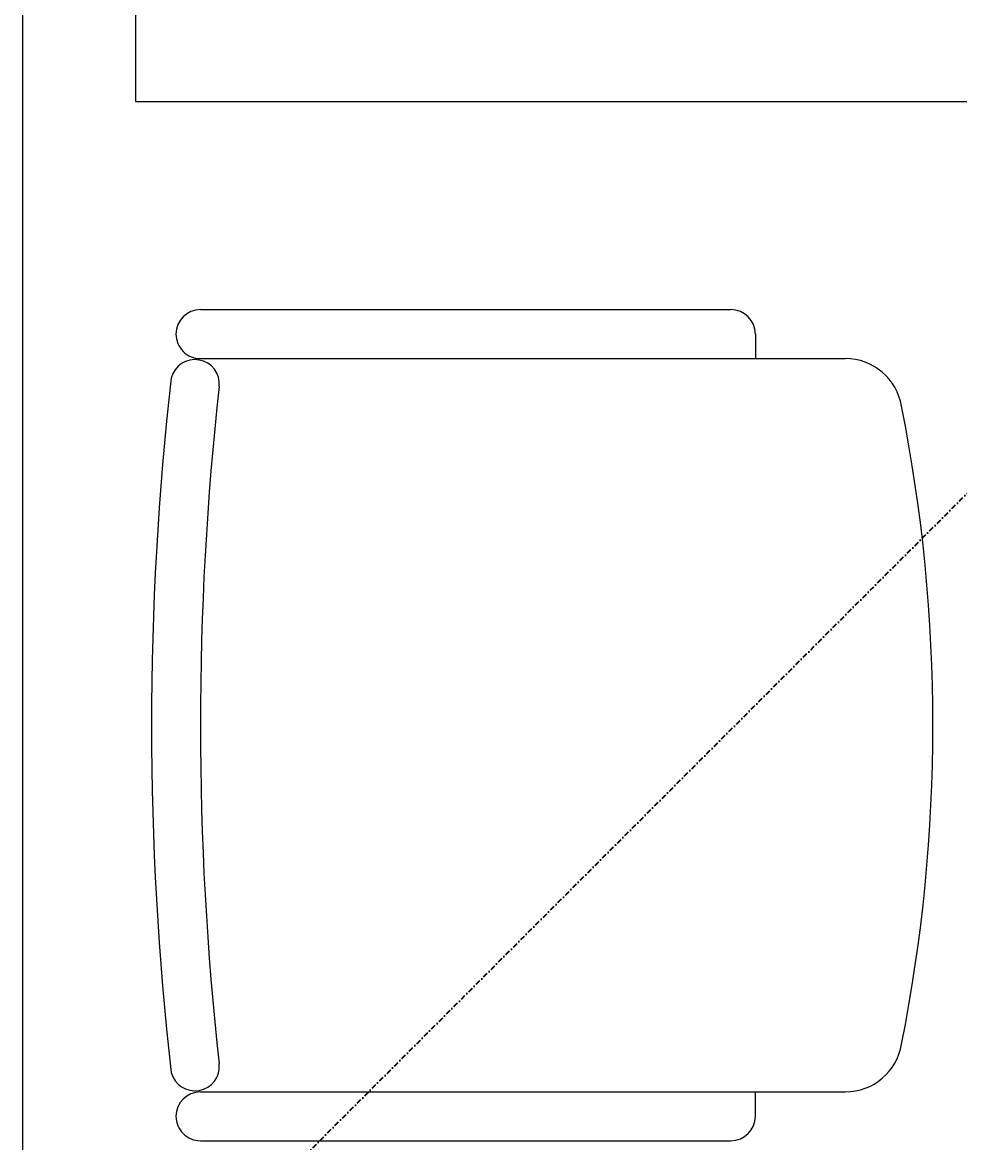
# Model space of a CAD drawing. Header units: inches. Extents: x -12418 to 57169, y -29325 to 19878.
# Drawn here: x 40997 to 41572, y -10880 to -10193 of the extents above; entities that cross this region are included whole.
import ezdxf

# ---------------------------------------------------------------- set-up
doc = ezdxf.new("R2010")
doc.units = ezdxf.units.IN
doc.header["$LTSCALE"] = 25
doc.header["$MEASUREMENT"] = 0
doc.linetypes.add('DASHDOT', pattern=[25.4, 12.7, -6.35, 0, -6.35])
doc.layers.get('0').update_dxf_attribs({"color": 8})
doc.layers.get('Defpoints').update_dxf_attribs({"color": 8})
for name, color, linetype, lineweight in [('00-Ground Floor$0$LOADING', 253, 'Continuous', 5), ('00-Ground Floor$0$NEW Wall', 166, 'Continuous', 5), ('00-Ground Floor$0$Walls', 251, 'Continuous', 5), ('E-LITE-CLNG-CNDT', 6, 'DASHDOT', 35), ('T-DATA-CLNG-COND', 51, 'DASHDOT', 25), ('T-DATA-DIM', 251, 'DASHDOT', 25), ('T-DATA-DIM @ 100', 251, 'DASHDOT', 25)]:
    doc.layers.add(name, color=color, linetype=linetype, lineweight=lineweight)
doc.styles.add('DC_Simplex', font='SIMPLEX.shx', dxfattribs={"width": 0.7})
doc.dimstyles.new('DevCad-MM', dxfattribs={"dimscale": 0.01, "dimtxt": 2, "dimasz": 2, "dimexe": 1, "dimexo": 1, "dimgap": 0.6, "dimtad": 1, "dimdec": 0, "dimrnd": 10, "dimzin": 1, "dimdsep": 46, "dimtxsty": 'DC_Simplex', "dimblk1": 'OBLIQUE', "dimblk2": 'OBLIQUE', "dimsah": 1, "dimcen": 3, "dimclrd": 256, "dimclre": 256, "dimclrt": 45, "dimadec": 0, "dimazin": 0, "dimtfac": 1, "dimtdec": 0, "dimtix": 1, "dimtmove": 2, "dimatfit": 2, "dimldrblk": 'OBLIQUE', "dimfxl": 1, "dimtolj": 1, "dimtzin": 0, "dimarcsym": 0})

# ---------------------------------------------------------------- blocks, each defined once
blk = doc.blocks.new('00-Ground Floor$0$GF21016-P')
at = {"layer": '00-Ground Floor$0$LOADING', "extrusion": (-1.24384e-09, -1.20261e-09, -1)}
for p, q in [((0.01278, 0.01793), (0.01278, 0.41365)), ((0.46278, 0.01793), (0.46278, 0.41365)), ((-0.00222, 0.35848), (0.01278, 0.35848)), ((0.47778, 0.35848), (0.46278, 0.35848)), ((-0.01722, 0.01793), (-0.01722, 0.34348)), ((0.49278, 0.01793), (0.49278, 0.34348)), ((0.47778, 0.00293), (0.47778, 0.00293))]:
    blk.add_line(p, q, dxfattribs=at)
for centre, radius, start, end in [((-0.23778, -0.5362), 1.00364, 78.75684, 101.24316), ((-0.04778, 0.41365), 0.035, 0, 80.65572), ((-0.42778, 0.41365), 0.035, 99.34428, 180), ((0.00222, 0.34348), 0.015, 0, 90), ((-0.47778, 0.34348), 0.015, 90, 180), ((-0.02845, 0.01455), 0.01501, 284.3864, 95.52091), ((-0.23778, 1.89282), 1.8749, 263.6341, 276.3659), ((-0.4471, 0.01455), 0.01501, 84.47909, 255.6136), ((0.00222, 0.01793), 0.015, 270, 0), ((0.00222, 0.01793), 0.015, 180, 270), ((-0.47778, 0.01793), 0.015, 270, 0), ((-0.47778, 0.01793), 0.015, 180, 270), ((-0.23778, 1.87344), 1.8855, 263.51186, 276.48814)]:
    blk.add_arc(centre, radius, start, end, dxfattribs=at)
blk = doc.blocks.new('*X252')
at = {"color": 0}
for p, q in [((13, 1), (13, 1)), ((13, 1), (13, 1)), ((13, 1), (13, 1)), ((13, 1), (13, 1)), ((13, 1), (13, 1)), ((13, 1), (13, 1)), ((13, 1), (13, 1)), ((13, 1), (13, 1)), ((13, 1), (13, 1)), ((13, 1), (13, 1)), ((13, 1), (13, 1)), ((13, 1), (13, 1)), ((13, 1), (13, 1)), ((13, 1), (13, 1)), ((13, 1), (13, 1)), ((13, 1), (14, 1)), ((13, 1), (14, 1)), ((13, 1), (14, 1)), ((13, 1), (13, 1)), ((13, 1), (13, 1)), ((13, 1), (13, 1)), ((13, 1), (13, 1)), ((13, 1), (13, 1)), ((13, 1), (13, 1)), ((13, 1), (13, 1)), ((13, 1), (13, 1)), ((13, 1), (13, 1)), ((13, 1), (13, 1)), ((13, 1), (13, 1)), ((13, 1), (13, 1)), ((13, 1), (13, 1)), ((13, 1), (13, 1)), ((13, 1), (13, 1)), ((13, 1), (13, 1)), ((13, 1), (13, 1)), ((13, 1), (13, 1)), ((13, 1), (13, 1)), ((13, 1), (13, 1)), ((13, 1), (13, 1)), ((13, 1), (13, 1)), ((13, 1), (13, 1)), ((13, 1), (13, 1)), ((13, 1), (13, 1)), ((13, 1), (13, 1)), ((13, 1), (13, 1)), ((13, 1), (13, 1)), ((13, 1), (13, 1)), ((13, 1), (13, 1)), ((13, 1), (13, 1)), ((13, 1), (13, 1)), ((13, 1), (13, 1)), ((13, 1), (13, 1)), ((13, 1), (13, 1)), ((13, 1), (13, 1)), ((13, 1), (13, 1)), ((13, 1), (13, 1)), ((13, 1), (13, 1)), ((13, 1), (13, 1)), ((13, 1), (13, 1)), ((13, 1), (13, 1)), ((13, 1), (13, 1)), ((13, 1), (13, 1)), ((13, 1), (13, 1)), ((13, 1), (13, 1)), ((13, 1), (13, 1)), ((13, 1), (13, 1)), ((13, 1), (13, 1)), ((13, 1), (13, 1)), ((13, 1), (13, 1)), ((13, 1), (13, 1)), ((13, 1), (13, 1)), ((13, 1), (13, 1)), ((13, 1), (13, 1)), ((13, 1), (13, 1)), ((13, 1), (13, 1)), ((13, 1), (13, 1)), ((13, 1), (13, 1)), ((13, 1), (13, 1)), ((13, 1), (13, 1)), ((13, 1), (13, 1)), ((13, 1), (13, 1)), ((13, 1), (13, 1)), ((13, 1), (13, 1)), ((13, 1), (13, 1)), ((13, 1), (13, 1)), ((13, 1), (13, 1)), ((13, 1), (13, 1)), ((13, 1), (13, 1)), ((13, 1), (13, 1)), ((13, 1), (13, 1)), ((13, 1), (13, 1)), ((13, 1), (13, 1)), ((13, 1), (13, 1)), ((13, 1), (13, 1)), ((13, 1), (13, 1)), ((13, 1), (13, 1)), ((13, 1), (13, 1)), ((13, 1), (13, 1)), ((13, 1), (13, 1)), ((13, 1), (13, 1)), ((13, 1), (13, 1)), ((13, 1), (13, 1)), ((13, 1), (13, 1)), ((13, 1), (13, 1)), ((13, 1), (13, 1)), ((13, 1), (13, 1)), ((13, 1), (13, 1)), ((13, 1), (13, 1)), ((13, 1), (13, 1)), ((13, 1), (13, 1)), ((13, 1), (13, 1)), ((13, 1), (13, 1)), ((13, 1), (13, 1)), ((13, 1), (13, 1)), ((13, 1), (13, 1)), ((13, 1), (13, 1)), ((13, 1), (13, 1)), ((13, 1), (13, 1)), ((13, 1), (13, 1)), ((13, 1), (13, 1)), ((13, 1), (13, 1)), ((13, 1), (13, 1)), ((13, 1), (13, 1)), ((13, 1), (14, 1)), ((13, 0), (13, 0)), ((13, 0), (13, 0)), ((13, 0), (13, 0)), ((13, 0), (13, 0)), ((13, 0), (13, 0)), ((13, 0), (13, 0)), ((13, 0), (13, 0)), ((13, 0), (13, 0)), ((13, 0), (13, 0)), ((13, 0), (13, 0)), ((13, 0), (13, 0)), ((13, 0), (13, 0)), ((13, 0), (13, 0)), ((13, 0), (13, 0)), ((13, 0), (13, 0)), ((13, 0), (13, 0)), ((13, 0), (13, 0)), ((13, 0), (13, 0)), ((13, 0), (13, 0)), ((13, 0), (13, 0)), ((13, 0), (13, 0)), ((13, 0), (13, 0)), ((13, 0), (13, 0)), ((13, 0), (13, 0)), ((13, 0), (13, 0)), ((13, 0), (13, 0)), ((13, 0), (13, 0)), ((13, 0), (13, 0)), ((13, 0), (13, 0)), ((13, 0), (13, 0)), ((13, 0), (13, 0)), ((13, 0), (13, 0)), ((13, 0), (13, 0)), ((13, 0), (13, 0)), ((13, 0), (13, 0)), ((13, 0), (13, 0)), ((13, 0), (13, 0)), ((13, 0), (13, 0)), ((13, 0), (13, 0)), ((13, 0), (13, 0)), ((13, 0), (13, 0)), ((13, 0), (13, 0)), ((13, 0), (13, 0)), ((13, 0), (13, 0)), ((13, 0), (13, 0)), ((13, 0), (13, 0)), ((13, 0), (13, 0)), ((13, 0), (13, 0)), ((13, 0), (14, 0)), ((13, 0), (14, 0)), ((13, 0), (13, 0)), ((13, 0), (14, 0)), ((14, 1), (14, 1)), ((14, 1), (14, 1)), ((14, 1), (14, 1)), ((14, 1), (14, 1)), ((14, 1), (14, 1)), ((14, 1), (14, 1)), ((14, 1), (14, 1)), ((14, 1), (14, 1)), ((14, 1), (14, 1)), ((14, 1), (14, 1)), ((14, 1), (14, 1)), ((14, 1), (14, 1)), ((14, 1), (14, 1)), ((14, 1), (14, 1)), ((14, 1), (14, 1)), ((14, 1), (14, 1)), ((14, 1), (14, 1)), ((14, 1), (14, 1)), ((14, 1), (14, 1)), ((14, 1), (14, 1)), ((14, 1), (14, 1)), ((14, 1), (14, 1)), ((14, 1), (14, 1)), ((14, 1), (14, 1)), ((14, 1), (14, 1)), ((14, 1), (14, 1)), ((14, 1), (14, 1)), ((14, 1), (14, 1)), ((14, 1), (14, 1)), ((14, 1), (14, 1)), ((14, 1), (14, 1)), ((14, 1), (14, 1)), ((14, 1), (14, 1)), ((14, 1), (14, 1)), ((14, 1), (14, 1)), ((14, 1), (14, 1)), ((14, 1), (14, 1)), ((14, 1), (14, 1)), ((14, 1), (14, 1)), ((14, 1), (14, 1)), ((14, 1), (14, 1)), ((14, 1), (14, 1)), ((14, 1), (14, 1)), ((14, 1), (14, 1)), ((14, 1), (14, 1)), ((14, 1), (14, 1)), ((14, 1), (14, 1)), ((14, 1), (14, 1)), ((14, 1), (14, 1)), ((14, 1), (14, 1)), ((14, 1), (14, 1)), ((14, 1), (14, 1)), ((14, 1), (14, 1)), ((14, 1), (14, 1)), ((14, 1), (14, 1)), ((14, 1), (14, 1)), ((14, 1), (14, 1)), ((14, 1), (14, 1)), ((14, 1), (14, 1)), ((14, 1), (14, 1)), ((14, 1), (14, 1)), ((14, 1), (14, 1)), ((14, 1), (14, 1)), ((14, 1), (14, 1)), ((14, 1), (14, 1)), ((14, 1), (14, 1)), ((14, 1), (14, 1)), ((14, 1), (14, 1)), ((14, 1), (14, 1)), ((14, 1), (14, 1)), ((14, 1), (14, 1)), ((14, 1), (14, 1)), ((14, 1), (14, 1)), ((14, 1), (14, 1)), ((14, 1), (14, 1)), ((14, 1), (14, 1)), ((14, 1), (14, 1)), ((14, 1), (14, 1)), ((14, 1), (14, 1)), ((14, 1), (14, 1)), ((14, 1), (14, 1)), ((14, 1), (14, 1)), ((14, 1), (14, 1)), ((14, 1), (14, 1)), ((14, 1), (14, 1)), ((14, 1), (14, 1)), ((14, 1), (14, 1)), ((14, 1), (14, 1)), ((14, 1), (14, 1)), ((14, 1), (14, 1)), ((14, 1), (14, 1)), ((14, 1), (14, 1)), ((14, 1), (14, 1)), ((14, 1), (14, 1)), ((14, 0), (14, 0)), ((14, 0), (14, 0)), ((14, 0), (14, 0)), ((14, 0), (14, 0)), ((14, 0), (14, 0)), ((14, 0), (14, 0)), ((14, 0), (14, 0)), ((14, 0), (14, 0)), ((14, 0), (14, 0)), ((14, 0), (14, 0)), ((14, 0), (14, 0)), ((14, 0), (14, 0)), ((14, 0), (14, 0)), ((14, 0), (14, 0)), ((14, 0), (14, 0)), ((14, 0), (14, 0)), ((14, 0), (14, 0)), ((14, 0), (14, 0)), ((14, 0), (14, 0)), ((14, 0), (14, 0)), ((14, 0), (14, 0)), ((14, 0), (14, 0)), ((14, 0), (14, 0)), ((14, 0), (14, 0)), ((14, 0), (14, 0)), ((14, 0), (14, 0)), ((14, 0), (14, 0)), ((14, 0), (14, 0)), ((14, 0), (14, 0)), ((14, 0), (14, 0)), ((14, 0), (14, 0)), ((14, 0), (14, 0)), ((14, 0), (14, 0)), ((14, 0), (14, 0)), ((14, 0), (14, 0)), ((14, 0), (14, 0)), ((14, 0), (14, 0)), ((14, 0), (14, 0)), ((14, 0), (14, 0)), ((14, 0), (14, 0)), ((14, 0), (14, 0)), ((14, 0), (14, 0)), ((14, 0), (14, 0)), ((14, 0), (14, 0)), ((14, 0), (14, 0)), ((14, 0), (14, 0)), ((14, 0), (14, 0)), ((14, 0), (14, 0)), ((13, 0), (13, 0)), ((13, 0), (14, 0)), ((13, 0), (13, 0)), ((13, 0), (14, 0)), ((13, 0), (13, 0)), ((13, 0), (14, 0)), ((13, 0), (13, 0)), ((13, 0), (13, 0)), ((13, 0), (13, 0)), ((13, 0), (13, 0)), ((13, 0), (14, 0)), ((13, 0), (13, 0)), ((13, 0), (14, 0)), ((13, 0), (13, 0)), ((13, 0), (14, 0)), ((13, 0), (13, 0)), ((13, 0), (14, 0)), ((13, 0), (13, 0)), ((13, 0), (14, 0)), ((13, 0), (13, 0)), ((13, 0), (14, 0)), ((13, 0), (13, 0)), ((13, 0), (14, 0)), ((13, 0), (13, 0)), ((13, 0), (13, 0)), ((13, 0), (13, 0)), ((13, 0), (14, 0)), ((13, 0), (13, 0)), ((13, 0), (14, 0)), ((13, 0), (13, 0)), ((13, 0), (14, 0)), ((13, 0), (13, 0)), ((13, 0), (14, 0)), ((13, 0), (13, 0)), ((13, 0), (13, 0)), ((13, 0), (13, 0)), ((13, 0), (13, 0)), ((13, 0), (13, 0)), ((13, 0), (13, 0)), ((13, 0), (13, 0)), ((13, 0), (13, 0)), ((13, 0), (13, 0)), ((13, 0), (13, 0)), ((13, 0), (13, 0)), ((13, 0), (13, 0)), ((13, 0), (13, 0)), ((13, 0), (13, 0)), ((13, 0), (13, 0)), ((13, 0), (13, 0)), ((13, 0), (13, 0)), ((13, 0), (13, 0)), ((13, 0), (13, 0)), ((13, 0), (13, 0)), ((13, 0), (13, 0)), ((13, 0), (13, 0)), ((13, 0), (13, 0)), ((13, 0), (13, 0)), ((13, 0), (13, 0)), ((13, 0), (13, 0)), ((13, 0), (13, 0)), ((13, 0), (13, 0)), ((13, 0), (13, 0)), ((13, 0), (13, 0)), ((13, 0), (13, 0)), ((13, -1), (13, -1)), ((13, -1), (13, -1)), ((13, -1), (13, -1)), ((13, -1), (13, -1)), ((13, -1), (13, -1)), ((13, -1), (14, -1)), ((13, -1), (13, -1)), ((14, 0), (14, 0)), ((14, 0), (14, 0)), ((14, 0), (14, 0)), ((14, 0), (14, 0)), ((14, 0), (14, 0)), ((14, 0), (14, 0)), ((14, 0), (14, 0)), ((14, 0), (14, 0)), ((14, 0), (14, 0)), ((14, 0), (14, 0)), ((14, 0), (14, 0)), ((14, 0), (14, 0)), ((14, 0), (14, 0)), ((14, 0), (14, 0)), ((14, 0), (14, 0)), ((13, 0), (14, 0)), ((14, 0), (14, 0)), ((14, 0), (14, 0)), ((14, 0), (14, 0)), ((14, 0), (14, 0)), ((14, 0), (14, 0)), ((14, 0), (14, 0)), ((14, 0), (14, 0)), ((14, 0), (14, 0)), ((14, 0), (14, 0)), ((14, 0), (14, 0)), ((14, 0), (14, 0)), ((14, 0), (14, 0)), ((14, 0), (14, 0)), ((14, 0), (14, 0)), ((14, 0), (14, 0)), ((14, 0), (14, 0)), ((14, 0), (14, 0)), ((14, 0), (14, 0)), ((14, 0), (14, 0)), ((14, 0), (14, 0)), ((14, 0), (14, 0)), ((14, 0), (14, 0)), ((14, 0), (14, 0)), ((14, 0), (14, 0)), ((14, 0), (14, 0)), ((14, 0), (14, 0)), ((14, 0), (14, 0)), ((14, 0), (14, 0)), ((14, 0), (14, 0)), ((14, 0), (14, 0)), ((14, 0), (14, 0)), ((14, 0), (14, 0)), ((14, 0), (14, 0)), ((14, 0), (14, 0)), ((14, -1), (14, -1)), ((14, -1), (14, -1)), ((14, -1), (14, -1)), ((14, -1), (14, -1)), ((14, -1), (14, -1))]:
    blk.add_line(p, q, dxfattribs=at)
blk = doc.blocks.new('*X251')
at = {"color": 0}
for p, q in [((5, 3), (5, 3)), ((5, 3), (5, 3)), ((5, 3), (5, 3)), ((5, 3), (5, 3)), ((5, 3), (5, 3)), ((5, 3), (5, 3)), ((5, 3), (5, 3)), ((5, 3), (5, 3)), ((5, 3), (5, 3)), ((5, 3), (5, 3)), ((5, 3), (5, 3)), ((5, 3), (5, 3)), ((5, 3), (5, 3)), ((5, 3), (5, 3)), ((5, 3), (5, 3)), ((5, 3), (5, 3)), ((5, 3), (5, 3)), ((5, 3), (5, 3)), ((5, 3), (5, 3)), ((5, 3), (5, 3)), ((5, 3), (5, 3)), ((5, 3), (5, 3)), ((5, 3), (5, 3)), ((5, 3), (5, 3)), ((5, 3), (5, 3)), ((5, 3), (5, 3)), ((5, 3), (5, 3)), ((5, 3), (5, 3)), ((5, 3), (5, 3)), ((5, 3), (5, 3)), ((5, 3), (5, 3)), ((5, 3), (5, 3)), ((5, 3), (5, 3)), ((5, 3), (5, 3)), ((5, 3), (5, 3)), ((5, 3), (5, 3)), ((5, 3), (5, 3)), ((5, 3), (5, 3)), ((5, 3), (5, 3)), ((5, 3), (5, 3)), ((5, 3), (5, 3)), ((5, 3), (5, 3)), ((5, 3), (5, 3)), ((5, 3), (5, 3)), ((5, 3), (5, 3)), ((5, 3), (5, 3)), ((5, 3), (5, 3)), ((5, 3), (5, 3)), ((5, 3), (5, 3)), ((5, 3), (5, 3)), ((5, 3), (5, 3)), ((5, 3), (5, 3)), ((5, 3), (5, 3)), ((5, 3), (5, 3)), ((5, 3), (5, 3)), ((5, 3), (5, 3)), ((5, 3), (5, 3)), ((5, 3), (5, 3)), ((5, 3), (5, 3)), ((5, 3), (5, 3)), ((5, 3), (5, 3)), ((5, 3), (5, 3)), ((5, 3), (5, 3)), ((5, 3), (5, 3)), ((5, 3), (5, 3)), ((5, 3), (5, 3)), ((6, 3), (5, 3)), ((5, 3), (5, 3)), ((6, 3), (5, 3)), ((5, 3), (5, 3)), ((6, 3), (5, 3)), ((5, 3), (5, 3)), ((6, 3), (5, 3)), ((5, 3), (5, 3)), ((5, 3), (5, 3)), ((5, 3), (5, 3)), ((5, 3), (5, 3)), ((5, 3), (5, 3)), ((5, 3), (5, 3)), ((5, 3), (5, 3)), ((5, 3), (5, 3)), ((5, 3), (5, 3)), ((5, 3), (5, 3)), ((5, 3), (5, 3)), ((5, 3), (5, 3)), ((5, 3), (5, 3)), ((5, 3), (5, 3)), ((5, 3), (5, 3)), ((5, 3), (5, 3)), ((5, 3), (5, 3)), ((5, 3), (5, 3)), ((5, 3), (5, 3)), ((5, 3), (5, 3)), ((5, 3), (5, 3)), ((5, 3), (5, 3)), ((5, 3), (5, 3)), ((6, 3), (6, 3)), ((6, 3), (6, 3)), ((6, 3), (6, 3)), ((6, 3), (6, 3)), ((6, 3), (6, 3)), ((6, 3), (6, 3)), ((6, 3), (6, 3)), ((6, 3), (6, 3)), ((6, 3), (6, 3)), ((6, 3), (6, 3)), ((6, 3), (6, 3)), ((6, 3), (6, 3)), ((6, 3), (6, 3)), ((6, 3), (6, 3)), ((6, 3), (6, 3)), ((6, 3), (6, 3)), ((6, 3), (6, 3)), ((6, 3), (6, 3)), ((6, 3), (6, 3)), ((6, 3), (6, 3)), ((6, 3), (6, 3)), ((6, 3), (6, 3)), ((6, 3), (6, 3)), ((6, 3), (6, 3)), ((6, 3), (6, 3)), ((6, 3), (6, 3)), ((6, 3), (6, 3)), ((6, 3), (6, 3)), ((6, 3), (6, 3)), ((6, 3), (6, 3)), ((6, 3), (6, 3)), ((6, 3), (6, 3)), ((6, 3), (6, 3)), ((6, 3), (6, 3)), ((6, 3), (6, 3)), ((6, 3), (6, 3)), ((6, 3), (6, 3)), ((6, 3), (6, 3)), ((6, 3), (6, 3)), ((6, 3), (6, 3)), ((6, 3), (6, 3)), ((6, 3), (6, 3)), ((6, 3), (6, 3)), ((6, 3), (6, 3)), ((6, 3), (6, 3)), ((6, 3), (6, 3)), ((6, 3), (6, 3)), ((6, 3), (6, 3)), ((6, 3), (6, 3)), ((6, 3), (6, 3)), ((6, 3), (6, 3)), ((6, 3), (6, 3)), ((6, 3), (6, 3)), ((6, 3), (6, 3)), ((6, 3), (6, 3)), ((6, 3), (6, 3)), ((6, 3), (6, 3)), ((6, 3), (6, 3)), ((6, 3), (6, 3)), ((6, 3), (6, 3)), ((6, 3), (6, 3)), ((6, 3), (6, 3)), ((6, 3), (6, 3)), ((6, 3), (6, 3)), ((6, 3), (6, 3)), ((6, 3), (6, 3)), ((6, 3), (6, 3)), ((6, 3), (6, 3)), ((6, 3), (6, 3)), ((6, 3), (6, 3)), ((6, 3), (6, 3)), ((6, 3), (6, 3)), ((6, 3), (6, 3)), ((6, 3), (6, 3)), ((6, 3), (6, 3)), ((6, 3), (6, 3)), ((6, 3), (6, 3)), ((6, 3), (6, 3)), ((6, 3), (6, 3)), ((6, 3), (6, 3)), ((6, 3), (6, 3)), ((6, 3), (6, 3)), ((6, 3), (6, 3)), ((6, 3), (6, 3)), ((6, 3), (6, 3)), ((6, 3), (6, 3)), ((6, 3), (6, 3)), ((6, 3), (6, 3)), ((6, 3), (6, 3)), ((6, 3), (6, 3)), ((6, 3), (6, 3)), ((6, 3), (6, 3)), ((6, 3), (6, 3)), ((6, 3), (6, 3)), ((6, 3), (6, 3)), ((6, 3), (6, 3)), ((6, 3), (6, 3)), ((6, 3), (6, 3)), ((6, 3), (6, 3)), ((6, 3), (6, 3)), ((6, 3), (6, 3)), ((6, 3), (6, 3)), ((6, 3), (6, 3)), ((6, 3), (6, 3)), ((6, 3), (6, 3)), ((6, 3), (6, 3)), ((6, 3), (6, 3)), ((6, 3), (6, 3)), ((6, 3), (6, 3)), ((6, 3), (6, 3)), ((6, 3), (6, 3)), ((6, 3), (6, 3)), ((6, 3), (6, 3)), ((6, 3), (6, 3)), ((6, 3), (6, 3)), ((6, 3), (6, 3)), ((6, 3), (6, 3)), ((6, 3), (6, 3)), ((6, 3), (6, 3)), ((6, 3), (6, 3)), ((6, 3), (6, 3)), ((6, 3), (6, 3)), ((6, 3), (6, 3)), ((6, 3), (6, 3)), ((6, 3), (6, 3)), ((6, 3), (6, 3)), ((6, 3), (6, 3)), ((6, 3), (6, 3)), ((6, 3), (6, 3)), ((6, 3), (6, 3)), ((6, 3), (6, 3)), ((6, 3), (6, 3)), ((6, 3), (6, 3)), ((6, 3), (6, 3)), ((6, 3), (6, 3)), ((6, 3), (6, 3)), ((6, 3), (6, 3)), ((6, 3), (6, 3)), ((6, 3), (6, 3)), ((6, 3), (6, 3)), ((6, 3), (6, 3)), ((6, 3), (6, 3)), ((6, 3), (6, 3)), ((6, 3), (6, 3)), ((6, 3), (6, 3)), ((6, 3), (6, 3)), ((6, 3), (6, 3)), ((6, 3), (6, 3)), ((6, 3), (6, 3)), ((6, 3), (6, 3)), ((6, 3), (6, 3)), ((6, 3), (6, 3)), ((6, 3), (6, 3)), ((6, 3), (6, 3)), ((6, 3), (6, 3)), ((6, 3), (6, 3)), ((6, 3), (6, 3)), ((6, 3), (6, 3)), ((6, 3), (6, 3)), ((6, 3), (6, 3)), ((6, 3), (6, 3)), ((6, 3), (6, 3)), ((6, 3), (6, 3)), ((6, 3), (6, 3)), ((6, 3), (6, 3)), ((6, 3), (6, 3)), ((6, 3), (6, 3)), ((6, 3), (6, 3)), ((6, 3), (6, 3)), ((6, 3), (6, 3)), ((6, 3), (6, 3)), ((6, 3), (6, 3)), ((6, 3), (6, 3)), ((6, 3), (6, 3)), ((6, 3), (6, 3)), ((6, 3), (6, 3)), ((6, 3), (6, 3)), ((6, 3), (6, 3)), ((6, 3), (6, 3)), ((6, 3), (6, 3)), ((6, 3), (6, 3)), ((6, 3), (6, 3)), ((6, 3), (6, 3)), ((6, 3), (6, 3)), ((6, 3), (6, 3)), ((6, 3), (6, 3)), ((6, 3), (6, 3)), ((6, 3), (6, 3)), ((6, 3), (6, 3)), ((6, 3), (6, 3)), ((6, 3), (6, 3)), ((6, 3), (6, 3)), ((6, 3), (6, 3)), ((6, 3), (6, 3)), ((6, 3), (6, 3)), ((6, 3), (6, 3)), ((6, 3), (6, 3)), ((6, 3), (6, 3)), ((6, 3), (6, 3)), ((6, 3), (6, 3)), ((6, 3), (6, 3)), ((6, 3), (6, 3)), ((6, 3), (6, 3)), ((6, 3), (6, 3)), ((6, 3), (5, 3)), ((6, 3), (5, 3)), ((6, 3), (5, 3)), ((6, 3), (5, 3)), ((6, 3), (5, 3)), ((6, 3), (6, 3)), ((6, 3), (6, 3)), ((6, 3), (6, 3)), ((6, 3), (6, 3)), ((6, 3), (6, 3)), ((6, 3), (6, 3)), ((6, 3), (6, 3)), ((6, 3), (6, 3)), ((6, 3), (6, 3)), ((6, 3), (6, 3)), ((6, 3), (6, 3)), ((6, 3), (6, 3)), ((6, 3), (6, 3)), ((6, 3), (6, 3)), ((6, 3), (6, 3)), ((6, 3), (6, 3)), ((6, 3), (6, 3)), ((6, 3), (6, 3)), ((6, 3), (6, 3)), ((6, 3), (6, 3)), ((6, 3), (6, 3)), ((6, 3), (6, 3)), ((6, 3), (6, 3)), ((6, 3), (6, 3)), ((6, 3), (6, 3)), ((6, 3), (6, 3)), ((6, 3), (6, 3)), ((6, 3), (6, 3)), ((6, 3), (6, 3)), ((6, 3), (6, 3)), ((6, 3), (6, 3)), ((6, 3), (6, 3)), ((6, 3), (6, 3)), ((6, 3), (6, 3)), ((6, 3), (6, 3)), ((6, 3), (6, 3)), ((6, 3), (6, 3)), ((6, 3), (6, 3)), ((6, 3), (6, 3)), ((6, 3), (6, 3)), ((6, 3), (6, 3)), ((6, 3), (6, 3)), ((6, 3), (6, 3)), ((6, 3), (6, 3)), ((6, 3), (6, 3)), ((6, 3), (6, 3)), ((6, 3), (6, 3)), ((6, 3), (6, 3)), ((6, 3), (6, 3)), ((6, 3), (6, 3)), ((6, 3), (6, 3)), ((6, 3), (6, 3)), ((6, 3), (6, 3)), ((6, 3), (6, 3)), ((6, 3), (6, 3)), ((6, 3), (6, 3)), ((6, 3), (6, 3)), ((6, 3), (6, 3)), ((6, 3), (6, 3)), ((6, 3), (6, 3)), ((6, 3), (6, 3)), ((6, 3), (6, 3)), ((6, 3), (6, 3)), ((6, 3), (6, 3)), ((6, 3), (6, 3)), ((6, 3), (6, 3)), ((6, 3), (6, 3)), ((6, 3), (6, 3)), ((6, 3), (6, 3)), ((6, 3), (6, 3)), ((6, 3), (6, 3)), ((6, 3), (6, 3)), ((6, 3), (6, 3)), ((6, 3), (6, 3)), ((6, 3), (6, 3)), ((6, 3), (6, 3)), ((6, 3), (6, 3)), ((6, 3), (6, 3)), ((6, 3), (6, 3)), ((6, 3), (6, 3)), ((6, 3), (6, 3)), ((6, 3), (6, 3)), ((6, 3), (6, 3)), ((6, 3), (6, 3)), ((6, 3), (6, 3)), ((6, 3), (6, 3)), ((6, 3), (6, 3)), ((6, 3), (6, 3)), ((6, 3), (6, 3)), ((6, 3), (6, 3)), ((6, 3), (6, 3)), ((6, 3), (6, 3)), ((6, 3), (6, 3)), ((6, 3), (6, 3)), ((6, 3), (6, 3)), ((6, 3), (6, 3)), ((6, 3), (6, 3)), ((6, 3), (6, 3)), ((6, 3), (6, 3)), ((6, 3), (6, 3)), ((6, 3), (6, 3)), ((6, 3), (6, 3)), ((6, 3), (6, 3)), ((6, 3), (6, 3)), ((6, 3), (6, 3)), ((6, 3), (6, 3)), ((6, 3), (6, 3)), ((6, 3), (6, 3)), ((6, 3), (6, 3)), ((6, 3), (6, 3)), ((6, 3), (6, 3)), ((6, 3), (6, 3)), ((6, 3), (6, 3)), ((6, 3), (6, 3)), ((6, 3), (6, 3)), ((6, 3), (6, 3)), ((6, 3), (6, 3)), ((6, 3), (6, 3)), ((6, 3), (6, 3)), ((6, 3), (6, 3)), ((6, 3), (6, 3)), ((6, 3), (6, 3)), ((6, 3), (6, 3)), ((6, 3), (6, 3)), ((6, 3), (6, 3)), ((6, 3), (6, 3)), ((6, 3), (6, 3)), ((6, 3), (6, 3)), ((6, 3), (6, 3)), ((6, 3), (6, 3)), ((6, 3), (6, 3)), ((6, 3), (6, 3)), ((6, 3), (6, 3)), ((6, 3), (6, 3)), ((6, 3), (6, 3)), ((6, 3), (6, 3)), ((6, 3), (6, 3)), ((6, 3), (6, 3)), ((6, 3), (6, 3)), ((6, 3), (6, 3)), ((6, 3), (6, 3)), ((6, 3), (6, 3)), ((6, 3), (6, 3)), ((6, 3), (6, 3)), ((6, 3), (6, 3)), ((6, 3), (6, 3)), ((6, 3), (6, 3)), ((6, 3), (6, 3)), ((6, 3), (6, 3)), ((6, 3), (6, 3)), ((6, 3), (6, 3)), ((6, 3), (6, 3)), ((6, 3), (6, 3)), ((6, 3), (6, 3)), ((6, 3), (6, 3)), ((6, 3), (6, 3)), ((6, 3), (6, 3)), ((6, 3), (6, 3)), ((6, 3), (6, 3)), ((6, 3), (6, 3)), ((6, 3), (6, 3)), ((6, 3), (6, 3)), ((6, 3), (6, 3)), ((6, 3), (6, 3)), ((6, 3), (6, 3)), ((6, 3), (6, 3)), ((6, 3), (6, 3)), ((6, 3), (6, 3)), ((6, 3), (6, 3)), ((6, 3), (6, 3)), ((6, 3), (6, 3)), ((6, 3), (6, 3)), ((6, 3), (6, 3)), ((6, 3), (6, 3)), ((6, 3), (6, 3)), ((6, 3), (6, 3)), ((6, 3), (6, 3)), ((6, 3), (6, 3)), ((6, 3), (6, 3)), ((6, 3), (6, 3)), ((6, 3), (6, 3)), ((6, 3), (6, 3)), ((6, 3), (6, 3)), ((6, 3), (6, 3)), ((6, 3), (6, 3)), ((6, 3), (6, 3)), ((6, 3), (6, 3)), ((6, 3), (6, 3)), ((6, 3), (6, 3)), ((6, 3), (6, 3)), ((6, 3), (6, 3)), ((6, 3), (6, 3)), ((6, 3), (6, 3)), ((6, 3), (6, 3)), ((6, 3), (6, 3)), ((6, 3), (6, 3)), ((6, 3), (6, 3)), ((6, 3), (6, 3)), ((6, 3), (6, 3)), ((6, 3), (6, 3)), ((6, 3), (6, 3)), ((6, 3), (6, 3)), ((6, 3), (6, 3)), ((6, 3), (6, 3)), ((6, 3), (6, 3)), ((6, 3), (6, 3)), ((6, 3), (6, 3)), ((6, 3), (6, 3)), ((6, 3), (6, 3)), ((6, 3), (6, 3)), ((6, 3), (6, 3)), ((6, 3), (6, 3)), ((6, 3), (6, 3)), ((6, 3), (6, 3)), ((6, 3), (6, 3)), ((6, 3), (6, 3)), ((6, 3), (6, 3)), ((6, 3), (6, 3)), ((6, 3), (6, 3)), ((6, 3), (6, 3)), ((6, 3), (6, 3)), ((6, 3), (6, 3)), ((6, 3), (6, 3)), ((6, 3), (6, 3)), ((6, 3), (6, 3)), ((6, 3), (6, 3)), ((6, 3), (6, 3)), ((6, 3), (6, 3)), ((6, 3), (6, 3)), ((6, 3), (6, 3)), ((6, 3), (6, 3)), ((6, 3), (6, 3)), ((6, 3), (6, 3)), ((6, 3), (6, 3)), ((6, 3), (6, 3)), ((6, 3), (6, 3)), ((6, 3), (6, 3)), ((6, 3), (6, 3)), ((6, 3), (6, 3)), ((6, 3), (6, 3)), ((6, 3), (6, 3)), ((6, 3), (6, 3)), ((6, 3), (6, 3)), ((6, 3), (6, 3)), ((6, 3), (6, 3)), ((6, 3), (6, 3)), ((6, 3), (6, 3)), ((6, 3), (6, 3)), ((6, 3), (6, 3)), ((6, 3), (6, 3)), ((6, 3), (6, 3)), ((6, 3), (6, 3)), ((6, 3), (6, 3)), ((6, 3), (6, 3)), ((6, 3), (6, 3)), ((6, 3), (6, 3)), ((6, 3), (6, 3)), ((6, 3), (6, 3)), ((6, 3), (6, 3)), ((6, 3), (6, 3)), ((6, 3), (6, 3)), ((6, 3), (6, 3)), ((6, 3), (6, 3)), ((6, 3), (6, 3)), ((6, 3), (6, 3)), ((6, 3), (6, 3)), ((6, 3), (6, 3)), ((6, 3), (6, 3)), ((6, 3), (6, 3)), ((6, 3), (6, 3)), ((6, 3), (6, 3)), ((6, 3), (6, 3)), ((6, 3), (6, 3)), ((6, 3), (6, 3)), ((6, 3), (6, 3)), ((6, 3), (6, 3)), ((6, 3), (6, 3)), ((6, 3), (6, 3)), ((6, 3), (6, 3)), ((6, 3), (6, 3)), ((6, 3), (6, 3)), ((6, 3), (6, 3)), ((6, 3), (6, 3)), ((6, 3), (6, 3)), ((6, 3), (6, 3)), ((6, 3), (6, 3)), ((6, 3), (6, 3)), ((6, 3), (6, 3)), ((6, 3), (6, 3)), ((6, 3), (6, 3)), ((6, 3), (6, 3)), ((6, 3), (6, 3)), ((6, 3), (6, 3)), ((6, 3), (6, 3)), ((6, 3), (6, 3)), ((6, 3), (6, 3)), ((6, 3), (6, 3)), ((6, 3), (6, 3)), ((6, 3), (6, 3)), ((6, 3), (6, 3)), ((6, 3), (6, 3)), ((6, 3), (6, 3)), ((6, 3), (6, 3)), ((6, 3), (6, 3)), ((6, 3), (6, 3)), ((6, 3), (6, 3)), ((6, 3), (6, 3)), ((6, 3), (6, 3)), ((6, 3), (6, 3)), ((6, 3), (6, 3)), ((6, 3), (6, 3)), ((6, 3), (6, 3)), ((6, 3), (6, 3)), ((6, 3), (6, 3)), ((6, 3), (6, 3)), ((6, 3), (6, 3)), ((6, 3), (6, 3))]:
    blk.add_line(p, q, dxfattribs=at)
blk = doc.blocks.new('00-Ground Floor$0$GF21043-P')
at = {"color": 0}
for p, q in [((0.8, 0.75), (-0.8, 0.75)), ((0.8, 0), (0.8, 0.75))]:
    blk.add_line(p, q, dxfattribs=at)
for points in [[(0.8, 0.75), (0.8, 0.75), (0.8, 0.75), (0.8, 0.75), (0.8, 0.75), (0.8, 0.75), (0.8, 0.75), (0.8, 0.75), (0.8, 0.75), (0.8, 0.75), (0.8, 0.75), (0.8, 0.75), (0.8, 0.75), (0.8, 0.75), (0.8, 0.75), (0.8, 0.75), (0.8, 0.75), (0.8, 0.75), (0.8, 0.75), (0.8, 0.75), (0.8, 0.75), (0.8, 0.75), (0.8, 0.75), (0.8, 0.75), (0.8, 0.75), (0.8, 0.75), (0.8, 0.75), (0.8, 0.75), (0.8, 0.75), (0.8, 0.75), (0.8, 0.75), (0.8, 0.75), (0.8, 0.75), (0.8, 0.75), (0.8, 0.75), (0.8, 0.75), (0.8, 0.75), (0.8, 0.75), (0.8, 0.75), (0.8, 0.75), (0.8, 0.75), (0.8, 0.75), (0.8, 0.75), (0.8, 0.75), (0.8, 0.75), (0.8, 0.75), (0.8, 0.75), (0.8, 0.75), (0.8, 0.75), (0.8, 0.75), (0.8, 0.75), (0.8, 0.75), (0.8, 0.75), (0.8, 0.75), (0.8, 0.75), (0.8, 0.75), (0.8, 0.75), (0.8, 0.75), (0.8, 0.75), (0.8, 0.75), (0.8, 0.75), (0.8, 0.75), (0.8, 0.75), (0.8, 0.75), (0.8, 0.75), (0.8, 0.75), (0.8, 0.75), (0.8, 0.75), (0.8, 0.75), (0.8, 0.75), (0.8, 0.75), (0.8, 0.75), (0.8, 0.75), (0.8, 0.75), (0.8, 0.75), (0.8, 0.75), (0.8, 0.75), (0.8, 0.75), (0.8, 0.75), (0.8, 0.75), (0.8, 0.75), (0.8, 0.75), (0.8, 0.75), (0.8, 0.75), (0.8, 0.75), (0.8, 0.75), (0.8, 0.75), (0.8, 0.75), (0.8, 0.75), (0.8, 0.75), (0.8, 0.75), (0.8, 0.75), (0.8, 0.75), (0.8, 0.75), (0.8, 0.75), (0.8, 0.75), (0.8, 0.75), (0.8, 0.75), (0.8, 0.75), (0.8, 0.75), (0.8, 0.75), (0.8, 0.75), (0.8, 0.75), (0.8, 0.75), (0.8, 0.75), (0.8, 0.75), (0.8, 0.75), (0.8, 0.75), (0.8, 0.75), (0.8, 0.75), (0.8, 0.75), (0.8, 0.75), (0.8, 0.75), (0.8, 0.75), (0.8, 0.75), (0.8, 0.75), (0.8, 0.75), (0.8, 0.75), (0.8, 0.75), (0.8, 0.75), (0.8, 0.75), (0.8, 0.75), (0.8, 0.75), (0.8, 0.75), (0.8, 0.75), (0.8, 0.75), (0.8, 0.75), (0.8, 0.75), (0.8, 0.75), (0.8, 0.75), (0.8, 0.75), (0.8, 0.75), (0.8, 0.75), (0.8, 0.75), (0.8, 0.75), (0.8, 0.75), (0.8, 0.75), (0.8, 0.75), (0.8, 0.75), (0.8, 0.75), (0.8, 0.75), (0.8, 0.75), (0.8, 0.75), (0.8, 0.75), (0.8, 0.75), (0.8, 0.75), (0.8, 0.75), (0.8, 0.75), (0.8, 0.75), (0.8, 0.75), (0.8, 0.75), (0.8, 0.75), (0.8, 0.75), (0.8, 0.75), (0.8, 0.75), (0.8, 0.75), (0.8, 0.75), (0.8, 0.75), (0.8, 0.75), (0.8, 0.75), (0.8, 0.75), (0.8, 0.75), (0.8, 0.75), (0.8, 0.75), (0.8, 0.75), (0.8, 0.75), (0.8, 0.75), (0.8, 0.75), (0.8, 0.75), (0.8, 0.75), (0.8, 0.75), (0.8, 0.75), (0.8, 0.75), (0.8, 0.75), (0.8, 0.75), (0.8, 0.75), (0.8, 0.75), (0.8, 0.75), (0.8, 0.75), (0.8, 0.75), (0.8, 0.75), (0.8, 0.75), (0.8, 0.75), (0.8, 0.75), (0.8, 0.75), (0.8, 0.75), (0.8, 0.75), (0.8, 0.75), (0.8, 0.75), (0.8, 0.75), (0.8, 0.75), (0.8, 0.75), (0.8, 0.75), (0.8, 0.75), (0.8, 0.75), (0.8, 0.75), (0.8, 0.75), (0.8, 0.75), (0.8, 0.75), (0.8, 0.75), (0.8, 0.75), (0.8, 0.75), (0.8, 0.75), (0.8, 0.75), (0.8, 0.75), (0.8, 0.75), (0.8, 0.75), (0.8, 0.75), (0.8, 0.75), (0.8, 0.75), (0.8, 0.75), (0.8, 0.75), (0.8, 0.75), (0.8, 0.75), (0.8, 0.75), (0.8, 0.75), (0.8, 0.75), (0.8, 0.75), (0.8, 0.75), (0.8, 0.75), (0.8, 0.75), (0.8, 0.75), (0.8, 0.75), (0.8, 0.75), (0.8, 0.75), (0.8, 0.75), (0.8, 0.75), (0.8, 0.75), (0.8, 0.75), (0.8, 0.75), (0.8, 0.75), (0.8, 0.75), (0.8, 0.75), (0.8, 0.75), (0.8, 0.75), (0.8, 0.75), (0.8, 0.75), (0.8, 0.75), (0.8, 0.75), (0.8, 0.75), (0.8, 0.75), (0.8, 0.75), (0.8, 0.75), (0.8, 0.75), (0.8, 0.75), (0.8, 0.75), (0.8, 0.75), (0.8, 0.75), (0.8, 0.75), (0.8, 0.75), (0.8, 0.75), (0.8, 0.75), (0.8, 0.75), (0.8, 0.75), (0.8, 0.75), (0.8, 0.75), (0.8, 0.75), (0.8, 0.75), (0.8, 0.75), (0.8, 0.75), (0.8, 0.75), (0.8, 0.75), (0.8, 0.75), (0.8, 0.75), (0.8, 0.75), (0.8, 0.75), (0.8, 0.75), (0.8, 0.75), (0.8, 0.75), (0.8, 0.75), (0.8, 0.75), (0.8, 0.75), (0.8, 0.75), (0.8, 0.75), (0.8, 0.75), (0.8, 0.75), (0.8, 0.75)], [(0.8, 0.75), (0.8, 0.75), (0.8, 0.75), (0.8, 0.75), (0.8, 0.75), (0.8, 0.75), (0.8, 0.75), (0.8, 0.75), (0.8, 0.75), (0.8, 0.75), (0.8, 0.75), (0.8, 0.75), (0.8, 0.75), (0.8, 0.75), (0.8, 0.75), (0.8, 0.75), (0.8, 0.75), (0.8, 0.75), (0.8, 0.75), (0.8, 0.75), (0.8, 0.75), (0.8, 0.75), (0.8, 0.75), (0.8, 0.75), (0.8, 0.75), (0.8, 0.75), (0.8, 0.75), (0.8, 0.75), (0.8, 0.75), (0.8, 0.75), (0.8, 0.75), (0.8, 0.75), (0.8, 0.75), (0.8, 0.75), (0.8, 0.75), (0.8, 0.75), (0.8, 0.75), (0.8, 0.75), (0.8, 0.75), (0.8, 0.75), (0.8, 0.75), (0.8, 0.75), (0.8, 0.75), (0.8, 0.75), (0.8, 0.75), (0.8, 0.75), (0.8, 0.75), (0.8, 0.75), (0.8, 0.75), (0.8, 0.75), (0.8, 0.75), (0.8, 0.75), (0.8, 0.75), (0.8, 0.75), (0.8, 0.75), (0.8, 0.75), (0.8, 0.75), (0.8, 0.75), (0.8, 0.75), (0.8, 0.75), (0.8, 0.75), (0.8, 0.75), (0.8, 0.75), (0.8, 0.75), (0.8, 0.75), (0.8, 0.75), (0.8, 0.75), (0.8, 0.75), (0.8, 0.75), (0.8, 0.75), (0.8, 0.75), (0.8, 0.75), (0.8, 0.75), (0.8, 0.75), (0.8, 0.75), (0.8, 0.75), (0.8, 0.75), (0.8, 0.75), (0.8, 0.75), (0.8, 0.75), (0.8, 0.75), (0.8, 0.75), (0.8, 0.75), (0.8, 0.75), (0.8, 0.75), (0.8, 0.75), (0.8, 0.75), (0.8, 0.75), (0.8, 0.75), (0.8, 0.75), (0.8, 0.75), (0.8, 0.75), (0.8, 0.75), (0.8, 0.75), (0.8, 0.75), (0.8, 0.75), (0.8, 0.75), (0.8, 0.75), (0.8, 0.75), (0.8, 0.75), (0.8, 0.75), (0.8, 0.75), (0.8, 0.75), (0.8, 0.75), (0.8, 0.75), (0.8, 0.75), (0.8, 0.75), (0.8, 0.75), (0.8, 0.75), (0.8, 0.75), (0.8, 0.75), (0.8, 0.75), (0.8, 0.75), (0.8, 0.75), (0.8, 0.75), (0.8, 0.75), (0.8, 0.75), (0.8, 0.75), (0.8, 0.75), (0.8, 0.75), (0.8, 0.75), (0.8, 0.75), (0.8, 0.75), (0.8, 0.75), (0.8, 0.75), (0.8, 0.75), (0.8, 0.75), (0.8, 0.75), (0.8, 0.75), (0.8, 0.75), (0.8, 0.75), (0.8, 0.75), (0.8, 0.75), (0.8, 0.75), (0.8, 0.75), (0.8, 0.75), (0.8, 0.75), (0.8, 0.75), (0.8, 0.75), (0.8, 0.75), (0.8, 0.75), (0.8, 0.75), (0.8, 0.75), (0.8, 0.75), (0.8, 0.75), (0.8, 0.75), (0.8, 0.75), (0.8, 0.75), (0.8, 0.75), (0.8, 0.75), (0.8, 0.75), (0.8, 0.75), (0.8, 0.75), (0.8, 0.75), (0.8, 0.75), (0.8, 0.75), (0.8, 0.75), (0.8, 0.75), (0.8, 0.75), (0.8, 0.75), (0.8, 0.75), (0.8, 0.75), (0.8, 0.75), (0.8, 0.75), (0.8, 0.75), (0.8, 0.75), (0.8, 0.75), (0.8, 0.75), (0.8, 0.75), (0.8, 0.75), (0.8, 0.75), (0.8, 0.75), (0.8, 0.75), (0.8, 0.75), (0.8, 0.75), (0.8, 0.75), (0.8, 0.75), (0.8, 0.75), (0.8, 0.75), (0.8, 0.75), (0.8, 0.75), (0.8, 0.75), (0.8, 0.75), (0.8, 0.75), (0.8, 0.75), (0.8, 0.75), (0.8, 0.75), (0.8, 0.75), (0.8, 0.75), (0.8, 0.75), (0.8, 0.75), (0.8, 0.75), (0.8, 0.75), (0.8, 0.75), (0.8, 0.75), (0.8, 0.75), (0.8, 0.75), (0.8, 0.75), (0.8, 0.75), (0.8, 0.75), (0.8, 0.75), (0.8, 0.75), (0.8, 0.75), (0.8, 0.75), (0.8, 0.75), (0.8, 0.75), (0.8, 0.75), (0.8, 0.75), (0.8, 0.75), (0.8, 0.75), (0.8, 0.75), (0.8, 0.75), (0.8, 0.75), (0.8, 0.75), (0.8, 0.75), (0.8, 0.75), (0.8, 0.75), (0.8, 0.75), (0.8, 0.75)], [(0.8, 0.75), (0.8, 0.75), (0.8, 0.75), (0.8, 0.75), (0.8, 0.75), (0.8, 0.75), (0.8, 0.75), (0.8, 0.75), (0.8, 0.75), (0.8, 0.75), (0.8, 0.75), (0.8, 0.75), (0.8, 0.75), (0.8, 0.75), (0.8, 0.75), (0.8, 0.75), (0.8, 0.75), (0.8, 0.75), (0.8, 0.75), (0.8, 0.75), (0.8, 0.75), (0.8, 0.75), (0.8, 0.75), (0.8, 0.75), (0.8, 0.75), (0.8, 0.75), (0.8, 0.75), (0.8, 0.75), (0.8, 0.75), (0.8, 0.75), (0.8, 0.75), (0.8, 0.75), (0.8, 0.75), (0.8, 0.75), (0.8, 0.75), (0.8, 0.75), (0.8, 0.75), (0.8, 0.75), (0.8, 0.75), (0.8, 0.75), (0.8, 0.75), (0.8, 0.75), (0.8, 0.75), (0.8, 0.75), (0.8, 0.75), (0.8, 0.75), (0.8, 0.75), (0.8, 0.75), (0.8, 0.75), (0.8, 0.75), (0.8, 0.75), (0.8, 0.75), (0.8, 0.75), (0.8, 0.75), (0.8, 0.75), (0.8, 0.75), (0.8, 0.75), (0.8, 0.75), (0.8, 0.75), (0.8, 0.75), (0.8, 0.75), (0.8, 0.75), (0.8, 0.75), (0.8, 0.75), (0.8, 0.75), (0.8, 0.75), (0.8, 0.75), (0.8, 0.75), (0.8, 0.75), (0.8, 0.75), (0.8, 0.75), (0.8, 0.75), (0.8, 0.75), (0.8, 0.75), (0.8, 0.75), (0.8, 0.75), (0.8, 0.75), (0.8, 0.75), (0.8, 0.75), (0.8, 0.75), (0.8, 0.75), (0.8, 0.75), (0.8, 0.75), (0.8, 0.75), (0.8, 0.75), (0.8, 0.75), (0.8, 0.75), (0.8, 0.75), (0.8, 0.75), (0.8, 0.75), (0.8, 0.75), (0.8, 0.75), (0.8, 0.75), (0.8, 0.75), (0.8, 0.75), (0.8, 0.75), (0.8, 0.75), (0.8, 0.75), (0.8, 0.75), (0.8, 0.75), (0.8, 0.75), (0.8, 0.75), (0.8, 0.75), (0.8, 0.75), (0.8, 0.75), (0.8, 0.75), (0.8, 0.75), (0.8, 0.75), (0.8, 0.75), (0.8, 0.75), (0.8, 0.75), (0.8, 0.75), (0.8, 0.75), (0.8, 0.75), (0.8, 0.75), (0.8, 0.75), (0.8, 0.75), (0.8, 0.75), (0.8, 0.75), (0.8, 0.75), (0.8, 0.75), (0.8, 0.75), (0.8, 0.75), (0.8, 0.75), (0.8, 0.75), (0.8, 0.75), (0.8, 0.75), (0.8, 0.75), (0.8, 0.75), (0.8, 0.75), (0.8, 0.75), (0.8, 0.75), (0.8, 0.75), (0.8, 0.75), (0.8, 0.75), (0.8, 0.75), (0.8, 0.75), (0.8, 0.75), (0.8, 0.75), (0.8, 0.75), (0.8, 0.75), (0.8, 0.75), (0.8, 0.75), (0.8, 0.75), (0.8, 0.75), (0.8, 0.75), (0.8, 0.75), (0.8, 0.75), (0.8, 0.75), (0.8, 0.75), (0.8, 0.75), (0.8, 0.75), (0.8, 0.75), (0.8, 0.75), (0.8, 0.75), (0.8, 0.75), (0.8, 0.75), (0.8, 0.75), (0.8, 0.75), (0.8, 0.75), (0.8, 0.75), (0.8, 0.75), (0.8, 0.75), (0.8, 0.75), (0.8, 0.75), (0.8, 0.75), (0.8, 0.75), (0.8, 0.75), (0.8, 0.75), (0.8, 0.75), (0.8, 0.75), (0.8, 0.75), (0.8, 0.75), (0.8, 0.75), (0.8, 0.75), (0.8, 0.75), (0.8, 0.75), (0.8, 0.75), (0.8, 0.75), (0.8, 0.75), (0.8, 0.75), (0.8, 0.75), (0.8, 0.75), (0.8, 0.75), (0.8, 0.75), (0.8, 0.75), (0.8, 0.75), (0.8, 0.75), (0.8, 0.75), (0.8, 0.75), (0.8, 0.75), (0.8, 0.75), (0.8, 0.75), (0.8, 0.75), (0.8, 0.75), (0.8, 0.75), (0.8, 0.75), (0.8, 0.75), (0.8, 0.75), (0.8, 0.75), (0.8, 0.75), (0.8, 0.75), (0.8, 0.75), (0.8, 0.75), (0.8, 0.75), (0.8, 0.75), (0.8, 0.75), (0.8, 0.75), (0.8, 0.75), (0.8, 0.75), (0.8, 0.75), (0.8, 0.75), (0.8, 0.75), (0.8, 0.75)]]:
    blk.add_lwpolyline(points, close=True, dxfattribs=at)
at = {"layer": '00-Ground Floor$0$NEW Wall', "color": 0, "linetype": 'Continuous'}
for points in [[(0.8, 0.75), (0.8, 0.75), (0.8, 0.75), (0.8, 0.75), (0.8, 0.75), (0.8, 0.75), (0.8, 0.75), (0.8, 0.75), (0.8, 0.75), (0.8, 0.75)], [(0.8, 0.75), (0.8, 0.75), (0.8, 0.75), (0.8, 0.75), (0.8, 0.75), (0.8, 0.75), (0.8, 0.75), (0.8, 0.75), (0.8, 0.75)], [(0.8, 0.75), (0.8, 0.75), (0.8, 0.75), (0.8, 0.75), (0.8, 0.75), (0.8, 0.75), (0.8, 0.75), (0.8, 0.75), (0.8, 0.75), (0.8, 0.75), (0.8, 0.75), (0.8, 0.75), (0.8, 0.75), (0.8, 0.75), (0.8, 0.75), (0.8, 0.75), (0.8, 0.75), (0.8, 0.75)], [(0.8, 0.75), (0.8, 0.75), (0.8, 0.75), (0.8, 0.75), (0.8, 0.75), (0.8, 0.75), (0.8, 0.75)], [(0.8, 0.75), (0.8, 0.75), (0.8, 0.75), (0.8, 0.75), (0.8, 0.75), (0.8, 0.75), (0.8, 0.75), (0.8, 0.75), (0.8, 0.75), (0.8, 0.75), (0.8, 0.75), (0.8, 0.75), (0.8, 0.75), (0.8, 0.75), (0.8, 0.75)], [(0.8, 0.75), (0.8, 0.75), (0.8, 0.75), (0.8, 0.75), (0.8, 0.75), (0.8, 0.75), (0.8, 0.75), (0.8, 0.75), (0.8, 0.75), (0.8, 0.75)], [(0.8, 0.75), (0.8, 0.75), (0.8, 0.75), (0.8, 0.75), (0.8, 0.75), (0.8, 0.75), (0.8, 0.75), (0.8, 0.75), (0.8, 0.75), (0.8, 0.75), (0.8, 0.75), (0.8, 0.75)], [(0.8, 0.75), (0.8, 0.75), (0.8, 0.75), (0.8, 0.75), (0.8, 0.75), (0.8, 0.75), (0.8, 0.75), (0.8, 0.75), (0.8, 0.75), (0.8, 0.75)], [(0.8, 0.75), (0.8, 0.75), (0.8, 0.75), (0.8, 0.75), (0.8, 0.75), (0.8, 0.75), (0.8, 0.75), (0.8, 0.75), (0.8, 0.75), (0.8, 0.75)], [(0.8, 0.75), (0.8, 0.75), (0.8, 0.75), (0.8, 0.75), (0.8, 0.75), (0.8, 0.75), (0.8, 0.75), (0.8, 0.75)], [(0.8, 0.75), (0.8, 0.75), (0.8, 0.75), (0.8, 0.75), (0.8, 0.75), (0.8, 0.75), (0.8, 0.75), (0.8, 0.75), (0.8, 0.75), (0.8, 0.75), (0.8, 0.75), (0.8, 0.75), (0.8, 0.75), (0.8, 0.75), (0.8, 0.75), (0.8, 0.75), (0.8, 0.75), (0.8, 0.75), (0.8, 0.75), (0.8, 0.75), (0.8, 0.75), (0.8, 0.75), (0.8, 0.75), (0.8, 0.75), (0.8, 0.75), (0.8, 0.75), (0.8, 0.75), (0.8, 0.75), (0.8, 0.75), (0.8, 0.75), (0.8, 0.75), (0.8, 0.75), (0.8, 0.75), (0.8, 0.75), (0.8, 0.75), (0.8, 0.75), (0.8, 0.75), (0.8, 0.75), (0.8, 0.75), (0.8, 0.75), (0.8, 0.75), (0.8, 0.75), (0.8, 0.75), (0.8, 0.75), (0.8, 0.75), (0.8, 0.75), (0.8, 0.75), (0.8, 0.75), (0.8, 0.75), (0.8, 0.75), (0.8, 0.75), (0.8, 0.75), (0.8, 0.75), (0.8, 0.75), (0.8, 0.75), (0.8, 0.75), (0.8, 0.75), (0.8, 0.75), (0.8, 0.75), (0.8, 0.75), (0.8, 0.75), (0.8, 0.75), (0.8, 0.75), (0.8, 0.75), (0.8, 0.75), (0.8, 0.75), (0.8, 0.75), (0.8, 0.75), (0.8, 0.75), (0.8, 0.75), (0.8, 0.75), (0.8, 0.75), (0.8, 0.75), (0.8, 0.75), (0.8, 0.75), (0.8, 0.75), (0.8, 0.75), (0.8, 0.75), (0.8, 0.75), (0.8, 0.75), (0.8, 0.75), (0.8, 0.75), (0.8, 0.75), (0.8, 0.75), (0.8, 0.75), (0.8, 0.75), (0.8, 0.75), (0.8, 0.75), (0.8, 0.75), (0.8, 0.75), (0.8, 0.75), (0.8, 0.75), (0.8, 0.75), (0.8, 0.75), (0.8, 0.75), (0.8, 0.75), (0.8, 0.75), (0.8, 0.75), (0.8, 0.75), (0.8, 0.75), (0.8, 0.75), (0.8, 0.75), (0.8, 0.75), (0.8, 0.75), (0.8, 0.75), (0.8, 0.75), (0.8, 0.75), (0.8, 0.75), (0.8, 0.75), (0.8, 0.75), (0.8, 0.75)], [(0.8, 0.75), (0.8, 0.75), (0.8, 0.75), (0.8, 0.75), (0.8, 0.75), (0.8, 0.75), (0.8, 0.75), (0.8, 0.75), (0.8, 0.75), (0.8, 0.75), (0.8, 0.75), (0.8, 0.75), (0.8, 0.75), (0.8, 0.75), (0.8, 0.75), (0.8, 0.75), (0.8, 0.75)], [(0.8, 0.75), (0.8, 0.75), (0.8, 0.75), (0.8, 0.75), (0.8, 0.75), (0.8, 0.75), (0.8, 0.75)], [(0.8, 0.75), (0.8, 0.75), (0.8, 0.75), (0.8, 0.75), (0.8, 0.75), (0.8, 0.75), (0.8, 0.75), (0.8, 0.75), (0.8, 0.75), (0.8, 0.75), (0.8, 0.75), (0.8, 0.75), (0.8, 0.75), (0.8, 0.75), (0.8, 0.75), (0.8, 0.75), (0.8, 0.75), (0.8, 0.75), (0.8, 0.75), (0.8, 0.75), (0.8, 0.75), (0.8, 0.75), (0.8, 0.75), (0.8, 0.75), (0.8, 0.75), (0.8, 0.75), (0.8, 0.75), (0.8, 0.75), (0.8, 0.75), (0.8, 0.75), (0.8, 0.75), (0.8, 0.75), (0.8, 0.75), (0.8, 0.75), (0.8, 0.75), (0.8, 0.75), (0.8, 0.75), (0.8, 0.75), (0.8, 0.75), (0.8, 0.75), (0.8, 0.75), (0.8, 0.75), (0.8, 0.75), (0.8, 0.75), (0.8, 0.75), (0.8, 0.75), (0.8, 0.75), (0.8, 0.75), (0.8, 0.75), (0.8, 0.75), (0.8, 0.75), (0.8, 0.75), (0.8, 0.75), (0.8, 0.75), (0.8, 0.75), (0.8, 0.75), (0.8, 0.75), (0.8, 0.75), (0.8, 0.75), (0.8, 0.75), (0.8, 0.75), (0.8, 0.75), (0.8, 0.75), (0.8, 0.75), (0.8, 0.75), (0.8, 0.75), (0.8, 0.75), (0.8, 0.75), (0.8, 0.75), (0.8, 0.75), (0.8, 0.75), (0.8, 0.75), (0.8, 0.75), (0.8, 0.75), (0.8, 0.75), (0.8, 0.75), (0.8, 0.75), (0.8, 0.75), (0.8, 0.75), (0.8, 0.75), (0.8, 0.75), (0.8, 0.75), (0.8, 0.75), (0.8, 0.75), (0.8, 0.75), (0.8, 0.75), (0.8, 0.75), (0.8, 0.75), (0.8, 0.75)], [(0.8, 0.75), (0.8, 0.75), (0.8, 0.75), (0.8, 0.75), (0.8, 0.75), (0.8, 0.75), (0.8, 0.75), (0.8, 0.75), (0.8, 0.75), (0.8, 0.75), (0.8, 0.75), (0.8, 0.75), (0.8, 0.75), (0.8, 0.75), (0.8, 0.75), (0.8, 0.75), (0.8, 0.75), (0.8, 0.75), (0.8, 0.75), (0.8, 0.75), (0.8, 0.75), (0.8, 0.75), (0.8, 0.75), (0.8, 0.75), (0.8, 0.75), (0.8, 0.75), (0.8, 0.75), (0.8, 0.75), (0.8, 0.75), (0.8, 0.75), (0.8, 0.75), (0.8, 0.75), (0.8, 0.75), (0.8, 0.75), (0.8, 0.75), (0.8, 0.75), (0.8, 0.75), (0.8, 0.75), (0.8, 0.75), (0.8, 0.75), (0.8, 0.75), (0.8, 0.75), (0.8, 0.75), (0.8, 0.75), (0.8, 0.75), (0.8, 0.75), (0.8, 0.75), (0.8, 0.75), (0.8, 0.75), (0.8, 0.75), (0.8, 0.75), (0.8, 0.75), (0.8, 0.75), (0.8, 0.75)]]:
    blk.add_lwpolyline(points, dxfattribs=at)
at = {"color": 0}
for name, xscale, yscale, zscale in [('*X252', 5.5e-11, 5.5e-11, 5.5e-11), ('*X251', 8.59375e-11, 8.59375e-11, 8.59375e-11)]:
    blk.add_blockref(name, (0.8, 0.75), dxfattribs=dict(at, xscale=xscale, yscale=yscale, zscale=zscale))
blk = doc.blocks.new('00-Ground Floor')
at = {"layer": '00-Ground Floor$0$Walls'}
blk.add_line((40997.13, -8847.43, 0), (40997.13, -12867.43, 0), dxfattribs=at)
at = {"layer": '00-Ground Floor$0$LOADING', "extrusion": (2.24019e-05, 2.3432e-18, 1), "xscale": 1000, "yscale": 1000, "zscale": 1000, "rotation": 180}
blk.add_blockref('00-Ground Floor$0$GF21043-P', (41866.6, -9491.72, 0.92), dxfattribs=at)
at = {"layer": '00-Ground Floor$0$LOADING', "color": 1, "extrusion": (2.24019e-05, 2.67576e-11, 1), "xscale": -1000.000000000004, "yscale": 1000.000000000004, "zscale": -1000.000000000004, "rotation": 270.0000251123531}
blk.add_blockref('00-Ground Floor$0$GF21016-P', (41088.42, -10862.15, 0.93), dxfattribs=at)
blk = doc.blocks.new('_OBLIQUE')
at = {"color": 0, "linetype": 'ByBlock'}
blk.add_line((-0.5, -0.5), (0.5, 0.5), dxfattribs=at)
blk = doc.blocks.new('*D192')
at = {"layer": 'Defpoints', "color": 0, "transparency": 16777216}
for p in [(41300.22, -9984.2, 0), (41300.07, -11696.34, 0), (42220.67, -11696.34)]:
    blk.add_point(p, dxfattribs=at)
at = {"layer": 'T-DATA-DIM', "lineweight": -2, "transparency": 16777216}
for p, q in [((41400.22, -9984.2), (42320.67, -9984.2)), ((42220.67, -9984.2), (42220.67, -11696.34)), ((41400.07, -11696.34), (42320.67, -11696.34))]:
    blk.add_line(p, q, dxfattribs=at)
at = {"layer": 'T-DATA-DIM', "lineweight": -2, "transparency": 16777216, "xscale": 200, "yscale": 200, "zscale": 200}
for p, rotation in [((42220.67, -9984.2), 90), ((42220.67, -11696.34), 270)]:
    blk.add_blockref('_OBLIQUE', p, dxfattribs=dict(at, rotation=rotation))
at = {"layer": 'T-DATA-DIM', "color": 45, "transparency": 16777216, "insert": (42060.67, -10840.27), "char_height": 200, "attachment_point": 5, "rotation": 90, "style": 'DC_Simplex'}
blk.add_mtext('\\A1;1710', dxfattribs=at)

msp = doc.modelspace()

# ---------------------------------------------------------------- linework, layer by layer
at = {"layer": 'T-DATA-CLNG-COND', "ltscale": 0.01, "elevation": 0}
msp.add_lwpolyline([(41148.72, -11608.8), (41148.72, -10941.26, -0.198912), (41170.69, -10888.23), (41714.92, -10343.99, 0.198912), (41736.89, -10290.96), (41736.89, -7147.43)], format="xyb", dxfattribs=at)

# ---------------------------------------------------------------- block references
at = {"layer": 'E-LITE-CLNG-CNDT'}
msp.add_blockref('00-Ground Floor', (0, 0), dxfattribs=at)

# ---------------------------------------------------------------- dimensions: what is measured, and where the dimension line sits
at = {"layer": 'T-DATA-DIM @ 100'}
dim = msp.add_linear_dim(base=(42220.67, -11696.34), p1=(41300.22, -9984.2, 0), p2=(41300.07, -11696.34, 0), angle=90, dimstyle='DevCad-MM', override={"dimscale": 100, "dimtix": 1, "dimtofl": 1, "dimtmove": 2, "dimatfit": 2}, dxfattribs=at)
dim.commit()
dim.dimension.update_dxf_attribs({"geometry": '*D192', "text_midpoint": (42060.67, -10840.27)})

doc.saveas('drawing.dxf')
